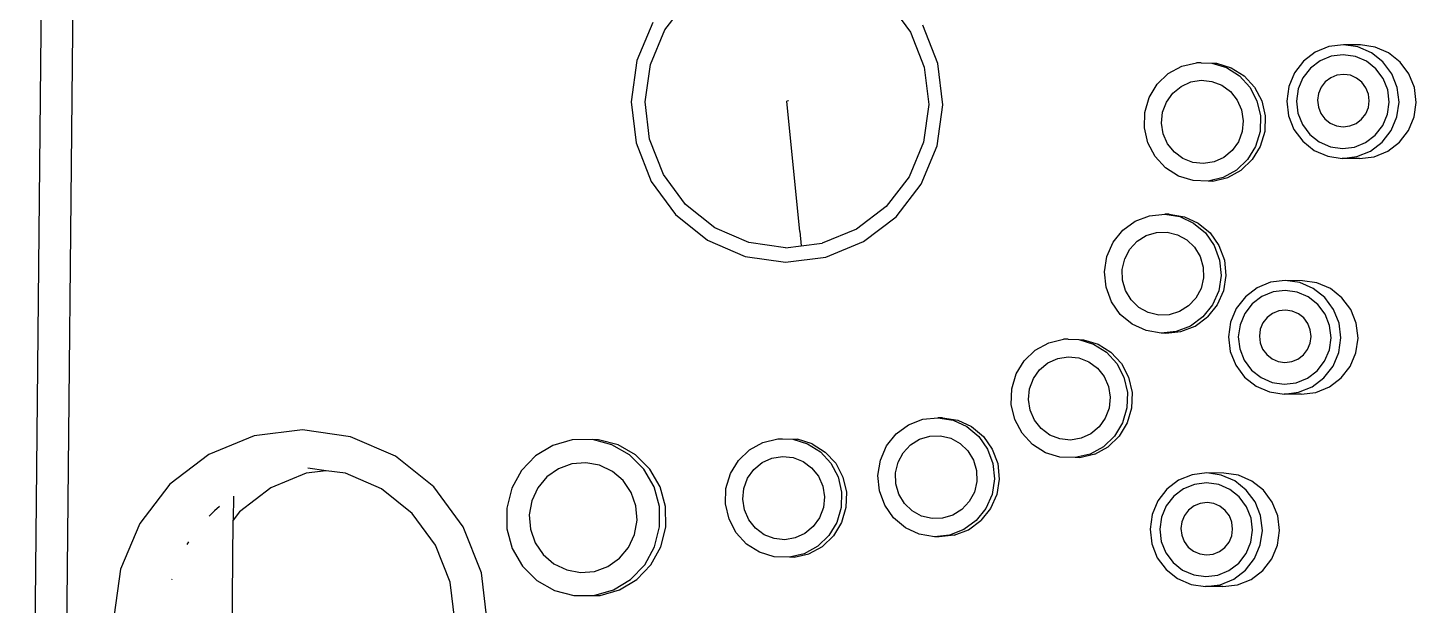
# Model space of a CAD drawing. Extents: x 3485972 to 3601240, y -673889 to -591207.
# Drawn here: x 3499661.6 to 3499847.5, y -607884.4 to -607807.1 of the extents above; entities that cross this region are included whole.
import ezdxf

# ---------------------------------------------------------------- set-up
doc = ezdxf.new("R2010")
doc.units = 0
doc.header["$LTSCALE"] = 6
doc.header["$MEASUREMENT"] = 0
doc.layers.add('medical equipment', color=4, linetype='CONTINUOUS')

msp = doc.modelspace()

# ---------------------------------------------------------------- linework, layer by layer
at = {"layer": 'medical equipment'}
for p, q in [((3499661.63, -607986.34), (3499664.87, -607662.29)), ((3499669.07, -607662.52), (3499665.83, -607986.21)), ((3499746.93, -607807.34), (3499749.99, -607803.36)), ((3499776.84, -607803.63), (3499779.82, -607807.67)), ((3499745.31, -607806.37), (3499743.18, -607811.48)), ((3499744.99, -607811.99), (3499746.93, -607807.34)), ((3499779.82, -607807.67), (3499781.67, -607812.36)), ((3499783.49, -607811.88), (3499781.46, -607806.73)), ((3499834.01, -607810.35), (3499832.44, -607811.54)), ((3499835.83, -607809.61), (3499834.01, -607810.35)), ((3499837.78, -607809.37), (3499835.83, -607809.61)), ((3499839.73, -607809.64), (3499837.78, -607809.37)), ((3499840.09, -607809.39), (3499837.78, -607809.37)), ((3499841.53, -607810.42), (3499839.73, -607809.64)), ((3499842.03, -607809.67), (3499840.09, -607809.39)), ((3499843.08, -607811.65), (3499841.53, -607810.42)), ((3499843.84, -607810.45), (3499842.03, -607809.67)), ((3499743.18, -607811.48), (3499742.41, -607816.98)), ((3499744.29, -607817), (3499744.99, -607811.99)), ((3499784.15, -607817.4), (3499783.49, -607811.88)), ((3499814.34, -607813.22), (3499816.14, -607812.23)), ((3499816.14, -607812.23), (3499818.12, -607811.76)), ((3499818.75, -607811.76), (3499818.12, -607811.76)), ((3499818.75, -607811.76), (3499820.16, -607811.82)), ((3499820.16, -607811.82), (3499822.12, -607812.42)), ((3499820.16, -607811.82), (3499820.79, -607811.83)), ((3499820.79, -607811.83), (3499822.74, -607812.43)), ((3499832.44, -607811.54), (3499831.23, -607813.1)), ((3499834.66, -607811.5), (3499833.36, -607812.49)), ((3499836.16, -607810.89), (3499834.66, -607811.5)), ((3499837.77, -607810.69), (3499836.16, -607810.89)), ((3499839.38, -607810.92), (3499837.77, -607810.69)), ((3499840.87, -607811.56), (3499839.38, -607810.92)), ((3499842.14, -607812.57), (3499840.87, -607811.56)), ((3499844.26, -607813.23), (3499843.08, -607811.65)), ((3499845.38, -607811.67), (3499843.84, -607810.45)), ((3499846.56, -607813.26), (3499845.38, -607811.67)), ((3499781.67, -607812.36), (3499782.27, -607817.38)), ((3499812.85, -607814.64), (3499814.34, -607813.22)), ((3499817.34, -607814.34), (3499818.75, -607814.11)), ((3499818.75, -607814.11), (3499820.17, -607814.26)), ((3499822.12, -607812.42), (3499823.85, -607813.51)), ((3499822.74, -607812.43), (3499824.48, -607813.52)), ((3499823.85, -607813.51), (3499825.25, -607815.03)), ((3499824.48, -607813.52), (3499825.87, -607815.04)), ((3499831.23, -607813.1), (3499830.46, -607814.93)), ((3499832.36, -607813.78), (3499831.73, -607815.28)), ((3499833.36, -607812.49), (3499832.36, -607813.78)), ((3499836.08, -607813.78), (3499835.36, -607814.33)), ((3499836.92, -607813.44), (3499836.08, -607813.78)), ((3499837.82, -607813.33), (3499836.92, -607813.44)), ((3499838.72, -607813.45), (3499837.82, -607813.33)), ((3499839.55, -607813.81), (3499838.72, -607813.45)), ((3499840.26, -607814.38), (3499839.55, -607813.81)), ((3499843.12, -607813.88), (3499842.14, -607812.57)), ((3499843.72, -607815.4), (3499843.12, -607813.88)), ((3499844.99, -607815.07), (3499844.26, -607813.23)), ((3499847.29, -607815.1), (3499846.56, -607813.26)), ((3499811.78, -607816.41), (3499812.85, -607814.64)), ((3499814.09, -607817.04), (3499814.93, -607815.86)), ((3499814.93, -607815.86), (3499816.04, -607814.94)), ((3499816.04, -607814.94), (3499817.34, -607814.34)), ((3499820.17, -607814.26), (3499821.51, -607814.78)), ((3499821.51, -607814.78), (3499822.66, -607815.63)), ((3499822.66, -607815.63), (3499823.56, -607816.76)), ((3499825.25, -607815.03), (3499826.21, -607816.86)), ((3499825.87, -607815.04), (3499826.84, -607816.87)), ((3499830.46, -607814.93), (3499830.19, -607816.89)), ((3499831.73, -607815.28), (3499831.5, -607816.91)), ((3499834.44, -607815.89), (3499834.32, -607816.8)), ((3499834.8, -607815.05), (3499834.44, -607815.89)), ((3499835.36, -607814.33), (3499834.8, -607815.05)), ((3499840.8, -607815.11), (3499840.26, -607814.38)), ((3499841.14, -607815.96), (3499840.8, -607815.11)), ((3499841.25, -607816.87), (3499841.14, -607815.96)), ((3499843.92, -607817.03), (3499843.72, -607815.4)), ((3499845.23, -607817.04), (3499844.99, -607815.07)), ((3499847.53, -607817.07), (3499847.29, -607815.1)), ((3499742.41, -607816.98), (3499743.07, -607822.5)), ((3499744.89, -607822.02), (3499744.29, -607817)), ((3499763.45, -607816.87), (3499763.25, -607816.9)), ((3499765.01, -607834.37), (3499763.25, -607816.9)), ((3499763.5, -607816.87), (3499763.45, -607816.87)), ((3499782.27, -607817.38), (3499781.57, -607822.38)), ((3499783.38, -607822.9), (3499784.15, -607817.4)), ((3499811.19, -607818.41), (3499811.78, -607816.41)), ((3499813.58, -607818.4), (3499814.09, -607817.04)), ((3499823.56, -607816.76), (3499824.15, -607818.09)), ((3499826.21, -607816.86), (3499826.68, -607818.89)), ((3499826.84, -607816.87), (3499827.3, -607818.89)), ((3499830.19, -607816.89), (3499830.42, -607818.86)), ((3499831.5, -607816.91), (3499831.69, -607818.53)), ((3499834.32, -607816.8), (3499834.43, -607817.7)), ((3499834.43, -607817.7), (3499834.76, -607818.55)), ((3499840.77, -607818.61), (3499841.12, -607817.77)), ((3499841.12, -607817.77), (3499841.25, -607816.87)), ((3499843.69, -607818.65), (3499843.92, -607817.03)), ((3499844.95, -607819.01), (3499845.23, -607817.04)), ((3499847.26, -607819.03), (3499847.53, -607817.07)), ((3499811.13, -607820.49), (3499811.19, -607818.41)), ((3499813.44, -607819.85), (3499813.58, -607818.4)), ((3499824.15, -607818.09), (3499824.37, -607819.53)), ((3499824.37, -607819.53), (3499824.23, -607820.98)), ((3499826.68, -607818.89), (3499826.62, -607820.97)), ((3499827.3, -607818.89), (3499827.24, -607820.97)), ((3499830.42, -607818.86), (3499831.16, -607820.7)), ((3499831.69, -607818.53), (3499832.3, -607820.05)), ((3499834.76, -607818.55), (3499835.31, -607819.28)), ((3499835.31, -607819.28), (3499836.02, -607819.85)), ((3499839.49, -607819.88), (3499840.21, -607819.33)), ((3499840.21, -607819.33), (3499840.77, -607818.61)), ((3499843.05, -607820.16), (3499843.69, -607818.65)), ((3499844.18, -607820.83), (3499844.95, -607819.01)), ((3499846.49, -607820.86), (3499847.26, -607819.03)), ((3499811.6, -607822.51), (3499811.13, -607820.49)), ((3499813.66, -607821.28), (3499813.44, -607819.85)), ((3499814.25, -607822.61), (3499813.66, -607821.28)), ((3499824.23, -607820.98), (3499823.72, -607822.34)), ((3499826.62, -607820.97), (3499826.03, -607822.96)), ((3499827.24, -607820.97), (3499826.65, -607822.97)), ((3499831.16, -607820.7), (3499832.34, -607822.29)), ((3499832.3, -607820.05), (3499833.27, -607821.36)), ((3499833.27, -607821.36), (3499834.55, -607822.37)), ((3499836.02, -607819.85), (3499836.85, -607820.21)), ((3499836.85, -607820.21), (3499837.75, -607820.33)), ((3499837.75, -607820.33), (3499838.65, -607820.22)), ((3499838.65, -607820.22), (3499839.49, -607819.88)), ((3499840.76, -607822.43), (3499842.05, -607821.45)), ((3499842.05, -607821.45), (3499843.05, -607820.16)), ((3499842.97, -607822.4), (3499844.18, -607820.83)), ((3499845.27, -607822.42), (3499846.49, -607820.86)), ((3499743.07, -607822.5), (3499745.1, -607827.65)), ((3499746.74, -607826.71), (3499744.89, -607822.02)), ((3499781.57, -607822.38), (3499779.63, -607827.04)), ((3499781.24, -607828.01), (3499783.38, -607822.9)), ((3499812.56, -607824.34), (3499811.6, -607822.51)), ((3499815.15, -607823.74), (3499814.25, -607822.61)), ((3499823.72, -607822.34), (3499822.88, -607823.52)), ((3499826.03, -607822.96), (3499824.95, -607824.73)), ((3499826.65, -607822.97), (3499825.58, -607824.73)), ((3499832.34, -607822.29), (3499833.88, -607823.51)), ((3499834.55, -607822.37), (3499836.04, -607823.01)), ((3499836.04, -607823.01), (3499837.64, -607823.24)), ((3499837.64, -607823.24), (3499839.25, -607823.05)), ((3499839.25, -607823.05), (3499840.76, -607822.43)), ((3499841.4, -607823.59), (3499842.97, -607822.4)), ((3499843.71, -607823.61), (3499845.27, -607822.42)), ((3499813.96, -607825.86), (3499812.56, -607824.34)), ((3499816.3, -607824.6), (3499815.15, -607823.74)), ((3499817.64, -607825.11), (3499816.3, -607824.6)), ((3499819.06, -607825.26), (3499817.64, -607825.11)), ((3499820.47, -607825.03), (3499819.06, -607825.26)), ((3499821.77, -607824.44), (3499820.47, -607825.03)), ((3499822.88, -607823.52), (3499821.77, -607824.44)), ((3499824.95, -607824.73), (3499823.47, -607826.15)), ((3499824.09, -607826.16), (3499825.58, -607824.73)), ((3499833.88, -607823.51), (3499835.69, -607824.29)), ((3499835.69, -607824.29), (3499837.63, -607824.57)), ((3499837.63, -607824.57), (3499839.58, -607824.33)), ((3499839.94, -607824.59), (3499837.63, -607824.57)), ((3499839.58, -607824.33), (3499841.4, -607823.59)), ((3499839.94, -607824.59), (3499841.88, -607824.35)), ((3499841.88, -607824.35), (3499843.71, -607823.61)), ((3499749.71, -607830.75), (3499746.74, -607826.71)), ((3499779.63, -607827.04), (3499776.57, -607831.02)), ((3499815.69, -607826.95), (3499813.96, -607825.86)), ((3499817.65, -607827.55), (3499815.69, -607826.95)), ((3499821.67, -607827.14), (3499819.68, -607827.62)), ((3499820.31, -607827.62), (3499822.3, -607827.14)), ((3499823.47, -607826.15), (3499821.67, -607827.14)), ((3499822.3, -607827.14), (3499824.09, -607826.16)), ((3499745.1, -607827.65), (3499748.37, -607832.09)), ((3499777.88, -607832.38), (3499781.24, -607828.01)), ((3499819.68, -607827.62), (3499817.65, -607827.55)), ((3499820.31, -607827.62), (3499819.68, -607827.62)), ((3499753.62, -607833.86), (3499749.71, -607830.75)), ((3499748.37, -607832.09), (3499752.66, -607835.51)), ((3499776.57, -607831.02), (3499772.6, -607834.05)), ((3499773.53, -607835.72), (3499777.88, -607832.38)), ((3499809.91, -607832.98), (3499811.82, -607832.25)), ((3499811.82, -607832.25), (3499813.85, -607832.04)), ((3499813.85, -607832.04), (3499815.86, -607832.37)), ((3499814.47, -607832.04), (3499813.85, -607832.04)), ((3499814.47, -607832.04), (3499816.49, -607832.38)), ((3499815.86, -607832.37), (3499817.72, -607833.23)), ((3499816.49, -607832.38), (3499818.35, -607833.23)), ((3499758.18, -607835.85), (3499753.62, -607833.86)), ((3499765.01, -607834.37), (3499765.2, -607836.29)), ((3499772.6, -607834.05), (3499768, -607835.94)), ((3499806.96, -607835.81), (3499808.25, -607834.2)), ((3499808.25, -607834.2), (3499809.91, -607832.98)), ((3499811.37, -607834.91), (3499812.74, -607834.5)), ((3499812.74, -607834.5), (3499814.17, -607834.45)), ((3499814.17, -607834.45), (3499815.56, -607834.79)), ((3499817.72, -607833.23), (3499819.3, -607834.54)), ((3499818.35, -607833.23), (3499819.93, -607834.55)), ((3499819.3, -607834.54), (3499820.49, -607836.23)), ((3499819.93, -607834.55), (3499821.12, -607836.24)), ((3499752.66, -607835.51), (3499757.67, -607837.69)), ((3499763.08, -607836.55), (3499758.18, -607835.85)), ((3499763.08, -607836.55), (3499765.2, -607836.29)), ((3499765.2, -607836.29), (3499768, -607835.94)), ((3499768.47, -607837.8), (3499773.53, -607835.72)), ((3499806.12, -607837.71), (3499806.96, -607835.81)), ((3499809.18, -607836.73), (3499810.16, -607835.68)), ((3499810.16, -607835.68), (3499811.37, -607834.91)), ((3499815.56, -607834.79), (3499816.81, -607835.48)), ((3499816.81, -607835.48), (3499817.85, -607836.48)), ((3499820.49, -607836.23), (3499821.21, -607838.18)), ((3499821.12, -607836.24), (3499821.84, -607838.18)), ((3499757.67, -607837.69), (3499763.06, -607838.47)), ((3499763.06, -607838.47), (3499768.47, -607837.8)), ((3499805.8, -607839.76), (3499806.12, -607837.71)), ((3499808.17, -607839.43), (3499808.5, -607838.02)), ((3499808.5, -607838.02), (3499809.18, -607836.73)), ((3499817.85, -607836.48), (3499818.6, -607837.72)), ((3499818.6, -607837.72), (3499819.01, -607839.12)), ((3499821.21, -607838.18), (3499821.42, -607840.25)), ((3499821.84, -607838.18), (3499822.04, -607840.25)), ((3499806, -607841.83), (3499805.8, -607839.76)), ((3499808.21, -607840.89), (3499808.17, -607839.43)), ((3499819.01, -607839.12), (3499819.05, -607840.57)), ((3499806.72, -607843.78), (3499806, -607841.83)), ((3499808.61, -607842.28), (3499808.21, -607840.89)), ((3499818.72, -607841.99), (3499818.04, -607843.27)), ((3499819.05, -607840.57), (3499818.72, -607841.99)), ((3499821.42, -607840.25), (3499821.09, -607842.3)), ((3499822.04, -607840.25), (3499821.71, -607842.31)), ((3499826.22, -607841.91), (3499824.65, -607843.1)), ((3499828.04, -607841.17), (3499826.22, -607841.91)), ((3499829.99, -607840.93), (3499828.04, -607841.17)), ((3499831.94, -607841.21), (3499829.99, -607840.93)), ((3499832.3, -607840.95), (3499829.99, -607840.93)), ((3499833.74, -607841.99), (3499831.94, -607841.21)), ((3499834.24, -607841.23), (3499832.3, -607840.95)), ((3499835.29, -607843.21), (3499833.74, -607841.99)), ((3499836.05, -607842.01), (3499834.24, -607841.23)), ((3499837.59, -607843.23), (3499836.05, -607842.01)), ((3499807.91, -607845.46), (3499806.72, -607843.78)), ((3499809.36, -607843.52), (3499808.61, -607842.28)), ((3499810.4, -607844.52), (3499809.36, -607843.52)), ((3499818.04, -607843.27), (3499817.06, -607844.33)), ((3499821.09, -607842.3), (3499820.25, -607844.2)), ((3499821.71, -607842.31), (3499820.88, -607844.2)), ((3499824.65, -607843.1), (3499823.44, -607844.66)), ((3499826.87, -607843.06), (3499825.57, -607844.05)), ((3499828.37, -607842.45), (3499826.87, -607843.06)), ((3499829.98, -607842.25), (3499828.37, -607842.45)), ((3499831.58, -607842.48), (3499829.98, -607842.25)), ((3499833.07, -607843.13), (3499831.58, -607842.48)), ((3499834.35, -607844.14), (3499833.07, -607843.13)), ((3499836.47, -607844.79), (3499835.29, -607843.21)), ((3499838.77, -607844.82), (3499837.59, -607843.23)), ((3499809.49, -607846.78), (3499807.91, -607845.46)), ((3499811.66, -607845.22), (3499810.4, -607844.52)), ((3499813.05, -607845.55), (3499811.66, -607845.22)), ((3499814.47, -607845.51), (3499813.05, -607845.55)), ((3499815.84, -607845.09), (3499814.47, -607845.51)), ((3499817.06, -607844.33), (3499815.84, -607845.09)), ((3499820.25, -607844.2), (3499818.96, -607845.81)), ((3499820.88, -607844.2), (3499819.58, -607845.81)), ((3499823.44, -607844.66), (3499822.67, -607846.49)), ((3499824.57, -607845.34), (3499823.94, -607846.85)), ((3499825.57, -607844.05), (3499824.57, -607845.34)), ((3499828.29, -607845.34), (3499827.57, -607845.89)), ((3499829.13, -607845), (3499828.29, -607845.34)), ((3499830.03, -607844.89), (3499829.13, -607845)), ((3499830.92, -607845.02), (3499830.03, -607844.89)), ((3499831.76, -607845.38), (3499830.92, -607845.02)), ((3499832.47, -607845.94), (3499831.76, -607845.38)), ((3499835.32, -607845.45), (3499834.35, -607844.14)), ((3499835.93, -607846.97), (3499835.32, -607845.45)), ((3499837.2, -607846.64), (3499836.47, -607844.79)), ((3499839.5, -607846.66), (3499838.77, -607844.82)), ((3499811.35, -607847.63), (3499809.49, -607846.78)), ((3499817.3, -607847.02), (3499815.4, -607847.76)), ((3499816.02, -607847.77), (3499817.93, -607847.03)), ((3499818.96, -607845.81), (3499817.3, -607847.02)), ((3499817.93, -607847.03), (3499819.58, -607845.81)), ((3499822.67, -607846.49), (3499822.4, -607848.46)), ((3499823.94, -607846.85), (3499823.71, -607848.47)), ((3499826.65, -607847.45), (3499826.53, -607848.36)), ((3499827.01, -607846.61), (3499826.65, -607847.45)), ((3499827.57, -607845.89), (3499827.01, -607846.61)), ((3499833.01, -607846.67), (3499832.47, -607845.94)), ((3499833.35, -607847.52), (3499833.01, -607846.67)), ((3499833.46, -607848.43), (3499833.35, -607847.52)), ((3499836.12, -607848.59), (3499835.93, -607846.97)), ((3499837.44, -607848.61), (3499837.2, -607846.64)), ((3499839.74, -607848.63), (3499839.5, -607846.66)), ((3499796.53, -607850.24), (3499798.32, -607849.26)), ((3499798.32, -607849.26), (3499800.31, -607848.78)), ((3499800.93, -607848.79), (3499800.31, -607848.78)), ((3499800.93, -607848.79), (3499802.35, -607848.84)), ((3499802.35, -607848.84), (3499804.3, -607849.44)), ((3499802.35, -607848.84), (3499802.97, -607848.85)), ((3499802.97, -607848.85), (3499804.93, -607849.45)), ((3499804.3, -607849.44), (3499806.04, -607850.54)), ((3499804.93, -607849.45), (3499806.66, -607850.54)), ((3499813.37, -607847.97), (3499811.35, -607847.63)), ((3499815.4, -607847.76), (3499813.37, -607847.97)), ((3499813.99, -607847.98), (3499813.37, -607847.97)), ((3499813.99, -607847.98), (3499816.02, -607847.77)), ((3499822.4, -607848.46), (3499822.63, -607850.43)), ((3499823.71, -607848.47), (3499823.9, -607850.09)), ((3499826.53, -607848.36), (3499826.64, -607849.27)), ((3499826.64, -607849.27), (3499826.97, -607850.12)), ((3499832.98, -607850.18), (3499833.33, -607849.33)), ((3499833.33, -607849.33), (3499833.46, -607848.43)), ((3499835.9, -607850.21), (3499836.12, -607848.59)), ((3499837.16, -607850.57), (3499837.44, -607848.61)), ((3499839.46, -607850.59), (3499839.74, -607848.63)), ((3499795.04, -607851.67), (3499796.53, -607850.24)), ((3499799.53, -607851.36), (3499800.94, -607851.13)), ((3499800.94, -607851.13), (3499802.36, -607851.28)), ((3499802.36, -607851.28), (3499803.69, -607851.8)), ((3499806.04, -607850.54), (3499807.43, -607852.05)), ((3499806.66, -607850.54), (3499808.06, -607852.06)), ((3499822.63, -607850.43), (3499823.37, -607852.27)), ((3499823.9, -607850.09), (3499824.51, -607851.61)), ((3499826.97, -607850.12), (3499827.52, -607850.85)), ((3499827.52, -607850.85), (3499828.23, -607851.41)), ((3499831.7, -607851.45), (3499832.42, -607850.9)), ((3499832.42, -607850.9), (3499832.98, -607850.18)), ((3499835.26, -607851.72), (3499835.9, -607850.21)), ((3499836.39, -607852.4), (3499837.16, -607850.57)), ((3499838.69, -607852.42), (3499839.46, -607850.59)), ((3499793.97, -607853.44), (3499795.04, -607851.67)), ((3499796.28, -607854.06), (3499797.11, -607852.88)), ((3499797.11, -607852.88), (3499798.22, -607851.96)), ((3499798.22, -607851.96), (3499799.53, -607851.36)), ((3499803.69, -607851.8), (3499804.85, -607852.65)), ((3499804.85, -607852.65), (3499805.75, -607853.78)), ((3499807.43, -607852.05), (3499808.4, -607853.89)), ((3499808.06, -607852.06), (3499809.02, -607853.89)), ((3499823.37, -607852.27), (3499824.55, -607853.85)), ((3499824.51, -607851.61), (3499825.48, -607852.92)), ((3499825.48, -607852.92), (3499826.76, -607853.93)), ((3499828.23, -607851.41), (3499829.06, -607851.77)), ((3499829.06, -607851.77), (3499829.96, -607851.9)), ((3499829.96, -607851.9), (3499830.86, -607851.79)), ((3499830.86, -607851.79), (3499831.7, -607851.45)), ((3499832.97, -607854), (3499834.26, -607853.01)), ((3499834.26, -607853.01), (3499835.26, -607851.72)), ((3499835.18, -607853.96), (3499836.39, -607852.4)), ((3499837.48, -607853.98), (3499838.69, -607852.42)), ((3499793.38, -607855.43), (3499793.97, -607853.44)), ((3499795.77, -607855.42), (3499796.28, -607854.06)), ((3499805.75, -607853.78), (3499806.33, -607855.11)), ((3499808.4, -607853.89), (3499808.86, -607855.91)), ((3499809.02, -607853.89), (3499809.49, -607855.92)), ((3499824.55, -607853.85), (3499826.09, -607855.08)), ((3499826.76, -607853.93), (3499828.25, -607854.58)), ((3499828.25, -607854.58), (3499829.85, -607854.81)), ((3499829.85, -607854.81), (3499831.46, -607854.61)), ((3499831.46, -607854.61), (3499832.97, -607854)), ((3499833.61, -607855.15), (3499835.18, -607853.96)), ((3499835.91, -607855.17), (3499837.48, -607853.98)), ((3499793.31, -607857.51), (3499793.38, -607855.43)), ((3499795.62, -607856.87), (3499795.77, -607855.42)), ((3499795.85, -607858.31), (3499795.62, -607856.87)), ((3499806.33, -607855.11), (3499806.56, -607856.55)), ((3499806.56, -607856.55), (3499806.41, -607858)), ((3499808.86, -607855.91), (3499808.8, -607857.99)), ((3499809.49, -607855.92), (3499809.43, -607858)), ((3499826.09, -607855.08), (3499827.9, -607855.85)), ((3499827.9, -607855.85), (3499829.84, -607856.13)), ((3499829.84, -607856.13), (3499831.79, -607855.89)), ((3499832.14, -607856.15), (3499829.84, -607856.13)), ((3499831.79, -607855.89), (3499833.61, -607855.15)), ((3499832.14, -607856.15), (3499834.09, -607855.92)), ((3499834.09, -607855.92), (3499835.91, -607855.17)), ((3499793.78, -607859.53), (3499793.31, -607857.51)), ((3499796.43, -607859.64), (3499795.85, -607858.31)), ((3499806.41, -607858), (3499805.9, -607859.36)), ((3499808.8, -607857.99), (3499808.21, -607859.98)), ((3499809.43, -607858), (3499808.84, -607859.99)), ((3499777.91, -607861.46), (3499779.56, -607860.24)), ((3499779.56, -607860.24), (3499781.47, -607859.5)), ((3499781.47, -607859.5), (3499783.5, -607859.3)), ((3499783.5, -607859.3), (3499785.51, -607859.63)), ((3499784.12, -607859.3), (3499783.5, -607859.3)), ((3499784.12, -607859.3), (3499786.14, -607859.64)), ((3499785.51, -607859.63), (3499787.37, -607860.48)), ((3499786.14, -607859.64), (3499788, -607860.49)), ((3499787.37, -607860.48), (3499788.95, -607861.8)), ((3499788, -607860.49), (3499789.58, -607861.81)), ((3499794.75, -607861.37), (3499793.78, -607859.53)), ((3499797.33, -607860.76), (3499796.43, -607859.64)), ((3499805.06, -607860.54), (3499803.96, -607861.46)), ((3499805.9, -607859.36), (3499805.06, -607860.54)), ((3499808.21, -607859.98), (3499807.14, -607861.75)), ((3499808.84, -607859.99), (3499807.76, -607861.76)), ((3499691.92, -607861.73), (3499685.86, -607864.21)), ((3499698.4, -607860.92), (3499691.92, -607861.73)), ((3499704.86, -607861.86), (3499698.4, -607860.92)), ((3499710.87, -607864.46), (3499704.86, -607861.86)), ((3499734.54, -607862.26), (3499731.94, -607863)), ((3499737.23, -607862.23), (3499734.54, -607862.26)), ((3499739.84, -607862.91), (3499737.23, -607862.23)), ((3499738.05, -607862.24), (3499737.23, -607862.23)), ((3499740.66, -607862.92), (3499738.05, -607862.24)), ((3499760.06, -607862.6), (3499762.05, -607862.12)), ((3499762.05, -607862.12), (3499762.62, -607862.14)), ((3499762.62, -607862.14), (3499762.67, -607862.13)), ((3499762.67, -607862.13), (3499764.08, -607862.19)), ((3499764.08, -607862.19), (3499766.04, -607862.79)), ((3499764.08, -607862.19), (3499764.71, -607862.19)), ((3499766.66, -607862.79), (3499764.71, -607862.19)), ((3499776.61, -607863.07), (3499777.91, -607861.46)), ((3499779.81, -607862.93), (3499781.02, -607862.17)), ((3499781.02, -607862.17), (3499782.39, -607861.75)), ((3499782.39, -607861.75), (3499783.82, -607861.71)), ((3499783.82, -607861.71), (3499785.21, -607862.05)), ((3499785.21, -607862.05), (3499786.46, -607862.74)), ((3499788.95, -607861.8), (3499790.14, -607863.49)), ((3499789.58, -607861.81), (3499790.77, -607863.5)), ((3499796.14, -607862.88), (3499794.75, -607861.37)), ((3499798.49, -607861.62), (3499797.33, -607860.76)), ((3499799.82, -607862.14), (3499798.49, -607861.62)), ((3499801.24, -607862.29), (3499799.82, -607862.14)), ((3499802.65, -607862.05), (3499801.24, -607862.29)), ((3499803.96, -607861.46), (3499802.65, -607862.05)), ((3499807.14, -607861.75), (3499805.65, -607863.18)), ((3499806.28, -607863.18), (3499807.76, -607861.76)), ((3499685.86, -607864.21), (3499680.65, -607868.21)), ((3499731.94, -607863), (3499729.63, -607864.4)), ((3499742.18, -607864.26), (3499739.84, -607862.91)), ((3499743.01, -607864.27), (3499740.66, -607862.92)), ((3499744.11, -607866.18), (3499742.18, -607864.26)), ((3499744.93, -607866.19), (3499743.01, -607864.27)), ((3499756.78, -607865.01), (3499758.26, -607863.59)), ((3499758.26, -607863.59), (3499760.06, -607862.6)), ((3499766.04, -607862.79), (3499767.77, -607863.88)), ((3499766.66, -607862.79), (3499768.4, -607863.89)), ((3499767.77, -607863.88), (3499769.17, -607865.4)), ((3499768.4, -607863.89), (3499769.8, -607865.4)), ((3499775.78, -607864.97), (3499776.61, -607863.07)), ((3499778.15, -607865.27), (3499778.83, -607863.99)), ((3499778.83, -607863.99), (3499779.81, -607862.93)), ((3499786.46, -607862.74), (3499787.5, -607863.74)), ((3499787.5, -607863.74), (3499788.25, -607864.98)), ((3499790.14, -607863.49), (3499790.86, -607865.43)), ((3499790.77, -607863.5), (3499791.49, -607865.44)), ((3499797.88, -607863.98), (3499796.14, -607862.88)), ((3499799.83, -607864.58), (3499797.88, -607863.98)), ((3499803.86, -607864.16), (3499801.87, -607864.64)), ((3499804.48, -607864.17), (3499802.5, -607864.65)), ((3499805.65, -607863.18), (3499803.86, -607864.16)), ((3499804.48, -607864.17), (3499806.28, -607863.18)), ((3499701.6, -607866.4), (3499699.11, -607866.05)), ((3499716, -607868.57), (3499710.87, -607864.46)), ((3499729.63, -607864.4), (3499727.74, -607866.36)), ((3499732.69, -607866.13), (3499731.14, -607867.22)), ((3499734.46, -607865.48), (3499732.69, -607866.13)), ((3499736.34, -607865.32), (3499734.46, -607865.48)), ((3499738.19, -607865.66), (3499736.34, -607865.32)), ((3499739.9, -607866.48), (3499738.19, -607865.66)), ((3499745.48, -607868.54), (3499744.11, -607866.18)), ((3499746.3, -607868.55), (3499744.93, -607866.19)), ((3499755.7, -607866.78), (3499756.78, -607865.01)), ((3499758.85, -607866.22), (3499759.96, -607865.3)), ((3499759.96, -607865.3), (3499761.26, -607864.71)), ((3499761.26, -607864.71), (3499762.67, -607864.48)), ((3499762.67, -607864.48), (3499764.09, -607864.63)), ((3499764.09, -607864.63), (3499765.43, -607865.14)), ((3499765.43, -607865.14), (3499766.58, -607866)), ((3499766.58, -607866), (3499767.49, -607867.13)), ((3499769.17, -607865.4), (3499770.14, -607867.23)), ((3499769.8, -607865.4), (3499770.76, -607867.24)), ((3499775.45, -607867.02), (3499775.78, -607864.97)), ((3499777.82, -607866.69), (3499778.15, -607865.27)), ((3499788.25, -607864.98), (3499788.66, -607866.38)), ((3499790.86, -607865.43), (3499791.07, -607867.5)), ((3499791.49, -607865.44), (3499791.69, -607867.51)), ((3499801.87, -607864.64), (3499799.83, -607864.58)), ((3499802.5, -607864.65), (3499801.87, -607864.64)), ((3499698.91, -607866.74), (3499694.17, -607868.69)), ((3499701.6, -607866.4), (3499698.91, -607866.74)), ((3499704.16, -607866.74), (3499701.6, -607866.4)), ((3499708.98, -607868.83), (3499704.16, -607866.74)), ((3499727.74, -607866.36), (3499726.42, -607868.75)), ((3499731.14, -607867.22), (3499729.92, -607868.69)), ((3499741.34, -607867.72), (3499739.9, -607866.48)), ((3499742.41, -607869.3), (3499741.34, -607867.72)), ((3499755.11, -607868.77), (3499755.7, -607866.78)), ((3499757.51, -607868.76), (3499758.01, -607867.4)), ((3499758.01, -607867.4), (3499758.85, -607866.22)), ((3499767.49, -607867.13), (3499768.07, -607868.46)), ((3499770.14, -607867.23), (3499770.6, -607869.25)), ((3499770.76, -607867.24), (3499771.23, -607869.26)), ((3499775.65, -607869.09), (3499775.45, -607867.02)), ((3499777.86, -607868.15), (3499777.82, -607866.69)), ((3499788.7, -607867.83), (3499788.37, -607869.25)), ((3499788.66, -607866.38), (3499788.7, -607867.83)), ((3499791.07, -607867.5), (3499790.74, -607869.56)), ((3499791.69, -607867.51), (3499791.37, -607869.56)), ((3499815.72, -607867.68), (3499814.15, -607868.87)), ((3499817.54, -607866.94), (3499815.72, -607867.68)), ((3499819.49, -607866.7), (3499817.54, -607866.94)), ((3499819.47, -607868.02), (3499817.86, -607868.22)), ((3499821.08, -607868.25), (3499819.47, -607868.02)), ((3499821.43, -607866.98), (3499819.49, -607866.7)), ((3499821.79, -607866.72), (3499819.49, -607866.7)), ((3499823.24, -607867.75), (3499821.43, -607866.98)), ((3499823.73, -607867), (3499821.79, -607866.72)), ((3499824.78, -607868.98), (3499823.24, -607867.75)), ((3499825.54, -607867.78), (3499823.73, -607867)), ((3499827.09, -607869), (3499825.54, -607867.78)), ((3499680.65, -607868.21), (3499676.62, -607873.45)), ((3499689.17, -607869.82), (3499689.14, -607873)), ((3499694.17, -607868.69), (3499689.99, -607871.89)), ((3499713.09, -607872.12), (3499708.98, -607868.83)), ((3499719.92, -607873.89), (3499716, -607868.57)), ((3499726.42, -607868.75), (3499725.75, -607871.41)), ((3499729.92, -607868.69), (3499729.11, -607870.43)), ((3499743.05, -607871.11), (3499742.41, -607869.3)), ((3499746.2, -607871.19), (3499745.48, -607868.54)), ((3499747.03, -607871.19), (3499746.3, -607868.55)), ((3499755.05, -607870.85), (3499755.11, -607868.77)), ((3499757.36, -607870.21), (3499757.51, -607868.76)), ((3499768.07, -607868.46), (3499768.29, -607869.89)), ((3499768.29, -607869.89), (3499768.15, -607871.34)), ((3499770.6, -607869.25), (3499770.54, -607871.33)), ((3499771.23, -607869.26), (3499771.16, -607871.34)), ((3499776.37, -607871.03), (3499775.65, -607869.09)), ((3499778.26, -607869.54), (3499777.86, -607868.15)), ((3499779.01, -607870.78), (3499778.26, -607869.54)), ((3499788.37, -607869.25), (3499787.69, -607870.53)), ((3499790.74, -607869.56), (3499789.9, -607871.45)), ((3499791.37, -607869.56), (3499790.53, -607871.46)), ((3499814.15, -607868.87), (3499812.94, -607870.43)), ((3499815.06, -607869.82), (3499814.06, -607871.11)), ((3499816.36, -607868.83), (3499815.06, -607869.82)), ((3499817.86, -607868.22), (3499816.36, -607868.83)), ((3499822.57, -607868.9), (3499821.08, -607868.25)), ((3499823.84, -607869.91), (3499822.57, -607868.9)), ((3499824.82, -607871.22), (3499823.84, -607869.91)), ((3499825.96, -607870.56), (3499824.78, -607868.98)), ((3499828.26, -607870.59), (3499827.09, -607869)), ((3499687.32, -607871.19), (3499686.61, -607871.78)), ((3499725.75, -607871.41), (3499725.78, -607874.16)), ((3499729.11, -607870.43), (3499728.78, -607872.32)), ((3499743.2, -607873.03), (3499743.05, -607871.11)), ((3499746.23, -607873.93), (3499746.2, -607871.19)), ((3499747.06, -607873.94), (3499747.03, -607871.19)), ((3499755.52, -607872.88), (3499755.05, -607870.85)), ((3499757.58, -607871.65), (3499757.36, -607870.21)), ((3499758.17, -607872.98), (3499757.58, -607871.65)), ((3499768.15, -607871.34), (3499767.64, -607872.7)), ((3499770.54, -607871.33), (3499769.95, -607873.33)), ((3499771.16, -607871.34), (3499770.58, -607873.33)), ((3499777.56, -607872.72), (3499776.37, -607871.03)), ((3499780.05, -607871.78), (3499779.01, -607870.78)), ((3499786.71, -607871.59), (3499785.49, -607872.35)), ((3499787.69, -607870.53), (3499786.71, -607871.59)), ((3499789.9, -607871.45), (3499788.61, -607873.07)), ((3499790.53, -607871.46), (3499789.24, -607873.07)), ((3499812.94, -607870.43), (3499812.17, -607872.26)), ((3499814.06, -607871.11), (3499813.43, -607872.62)), ((3499817.06, -607871.66), (3499816.5, -607872.38)), ((3499817.78, -607871.11), (3499817.06, -607871.66)), ((3499818.62, -607870.77), (3499817.78, -607871.11)), ((3499819.52, -607870.66), (3499818.62, -607870.77)), ((3499820.42, -607870.79), (3499819.52, -607870.66)), ((3499821.25, -607871.15), (3499820.42, -607870.79)), ((3499821.96, -607871.71), (3499821.25, -607871.15)), ((3499822.51, -607872.44), (3499821.96, -607871.71)), ((3499825.42, -607872.74), (3499824.82, -607871.22)), ((3499826.69, -607872.41), (3499825.96, -607870.56)), ((3499829, -607872.43), (3499828.26, -607870.59)), ((3499676.62, -607873.45), (3499674.06, -607879.58)), ((3499686.61, -607871.78), (3499685.91, -607872.46)), ((3499688.9, -607897.27), (3499689.14, -607873)), ((3499689.99, -607871.89), (3499689.14, -607873)), ((3499716.23, -607876.38), (3499713.09, -607872.12)), ((3499728.78, -607872.32), (3499728.93, -607874.23)), ((3499742.87, -607874.92), (3499743.2, -607873.03)), ((3499756.48, -607874.71), (3499755.52, -607872.88)), ((3499759.07, -607874.11), (3499758.17, -607872.98)), ((3499767.64, -607872.7), (3499766.8, -607873.88)), ((3499769.95, -607873.33), (3499768.88, -607875.09)), ((3499770.58, -607873.33), (3499769.5, -607875.1)), ((3499779.14, -607874.04), (3499777.56, -607872.72)), ((3499781.31, -607872.47), (3499780.05, -607871.78)), ((3499782.7, -607872.81), (3499781.31, -607872.47)), ((3499784.12, -607872.77), (3499782.7, -607872.81)), ((3499785.49, -607872.35), (3499784.12, -607872.77)), ((3499788.61, -607873.07), (3499786.95, -607874.28)), ((3499787.58, -607874.29), (3499789.24, -607873.07)), ((3499812.17, -607872.26), (3499811.89, -607874.22)), ((3499813.43, -607872.62), (3499813.2, -607874.24)), ((3499816.15, -607873.22), (3499816.02, -607874.13)), ((3499816.5, -607872.38), (3499816.15, -607873.22)), ((3499822.84, -607873.29), (3499822.51, -607872.44)), ((3499822.95, -607874.2), (3499822.84, -607873.29)), ((3499825.62, -607874.36), (3499825.42, -607872.74)), ((3499826.93, -607874.38), (3499826.69, -607872.41)), ((3499829.23, -607874.4), (3499829, -607872.43)), ((3499722.36, -607880.06), (3499719.92, -607873.89)), ((3499725.78, -607874.16), (3499726.5, -607876.8)), ((3499728.93, -607874.23), (3499729.57, -607876.04)), ((3499742.06, -607876.66), (3499742.87, -607874.92)), ((3499745.56, -607876.59), (3499746.23, -607873.93)), ((3499746.39, -607876.6), (3499747.06, -607873.94)), ((3499757.88, -607876.22), (3499756.48, -607874.71)), ((3499760.23, -607874.96), (3499759.07, -607874.11)), ((3499761.56, -607875.48), (3499760.23, -607874.96)), ((3499762.98, -607875.63), (3499761.56, -607875.48)), ((3499764.39, -607875.4), (3499762.98, -607875.63)), ((3499765.69, -607874.8), (3499764.39, -607875.4)), ((3499766.8, -607873.88), (3499765.69, -607874.8)), ((3499768.88, -607875.09), (3499767.39, -607876.52)), ((3499768.02, -607876.53), (3499769.5, -607875.1)), ((3499781, -607874.89), (3499779.14, -607874.04)), ((3499783.02, -607875.23), (3499781, -607874.89)), ((3499785.05, -607875.02), (3499783.02, -607875.23)), ((3499783.64, -607875.23), (3499783.02, -607875.23)), ((3499785.67, -607875.02), (3499783.64, -607875.23)), ((3499786.95, -607874.28), (3499785.05, -607875.02)), ((3499785.67, -607875.02), (3499787.58, -607874.29)), ((3499811.89, -607874.22), (3499812.13, -607876.19)), ((3499813.2, -607874.24), (3499813.4, -607875.86)), ((3499816.02, -607874.13), (3499816.13, -607875.04)), ((3499816.13, -607875.04), (3499816.47, -607875.89)), ((3499822.47, -607875.95), (3499822.83, -607875.1)), ((3499822.83, -607875.1), (3499822.95, -607874.2)), ((3499825.39, -607875.98), (3499825.62, -607874.36)), ((3499826.65, -607876.34), (3499826.93, -607874.38)), ((3499828.96, -607876.36), (3499829.23, -607874.4)), ((3499683.16, -607875.9), (3499682.94, -607876.27)), ((3499718.19, -607881.33), (3499716.23, -607876.38)), ((3499726.5, -607876.8), (3499727.87, -607879.17)), ((3499729.57, -607876.04), (3499730.64, -607877.62)), ((3499740.84, -607878.12), (3499742.06, -607876.66)), ((3499744.24, -607878.99), (3499745.56, -607876.59)), ((3499745.06, -607878.99), (3499746.39, -607876.6)), ((3499759.61, -607877.32), (3499757.88, -607876.22)), ((3499761.57, -607877.92), (3499759.61, -607877.32)), ((3499767.39, -607876.52), (3499765.59, -607877.51)), ((3499766.22, -607877.51), (3499768.02, -607876.53)), ((3499812.13, -607876.19), (3499812.86, -607878.04)), ((3499813.4, -607875.86), (3499814, -607877.38)), ((3499816.47, -607875.89), (3499817.01, -607876.62)), ((3499817.01, -607876.62), (3499817.72, -607877.18)), ((3499817.72, -607877.18), (3499818.56, -607877.54)), ((3499820.35, -607877.56), (3499821.19, -607877.22)), ((3499821.19, -607877.22), (3499821.91, -607876.67)), ((3499821.91, -607876.67), (3499822.47, -607875.95)), ((3499824.76, -607877.49), (3499825.39, -607875.98)), ((3499825.88, -607878.17), (3499826.65, -607876.34)), ((3499828.19, -607878.19), (3499828.96, -607876.36)), ((3499727.87, -607879.17), (3499729.8, -607881.09)), ((3499730.64, -607877.62), (3499732.08, -607878.86)), ((3499732.08, -607878.86), (3499733.79, -607879.68)), ((3499739.29, -607879.22), (3499740.84, -607878.12)), ((3499742.35, -607880.95), (3499744.24, -607878.99)), ((3499743.18, -607880.96), (3499745.06, -607878.99)), ((3499763.61, -607877.98), (3499761.57, -607877.92)), ((3499765.59, -607877.51), (3499763.61, -607877.98)), ((3499764.23, -607877.99), (3499763.61, -607877.98)), ((3499764.23, -607877.99), (3499766.22, -607877.51)), ((3499812.86, -607878.04), (3499814.04, -607879.62)), ((3499814, -607877.38), (3499814.98, -607878.69)), ((3499814.98, -607878.69), (3499816.25, -607879.7)), ((3499818.56, -607877.54), (3499819.45, -607877.67)), ((3499819.45, -607877.67), (3499820.35, -607877.56)), ((3499822.46, -607879.77), (3499823.76, -607878.78)), ((3499823.76, -607878.78), (3499824.76, -607877.49)), ((3499824.67, -607879.73), (3499825.88, -607878.17)), ((3499826.98, -607879.75), (3499828.19, -607878.19)), ((3499674.06, -607879.58), (3499673.21, -607885.69)), ((3499680.93, -607880.91), (3499680.89, -607881.02)), ((3499723.09, -607886.19), (3499722.36, -607880.06)), ((3499733.79, -607879.68), (3499735.64, -607880.03)), ((3499735.64, -607880.03), (3499737.52, -607879.87)), ((3499737.52, -607879.87), (3499739.29, -607879.22)), ((3499740.04, -607882.35), (3499742.35, -607880.95)), ((3499740.86, -607882.35), (3499743.18, -607880.96)), ((3499814.04, -607879.62), (3499815.58, -607880.85)), ((3499815.58, -607880.85), (3499817.39, -607881.62)), ((3499816.25, -607879.7), (3499817.74, -607880.35)), ((3499817.74, -607880.35), (3499819.35, -607880.58)), ((3499819.35, -607880.58), (3499820.96, -607880.38)), ((3499820.96, -607880.38), (3499822.46, -607879.77)), ((3499821.28, -607881.66), (3499823.1, -607880.92)), ((3499823.1, -607880.92), (3499824.67, -607879.73)), ((3499823.59, -607881.68), (3499825.41, -607880.94)), ((3499825.41, -607880.94), (3499826.98, -607879.75)), ((3499718.82, -607886.47), (3499718.19, -607881.33)), ((3499729.8, -607881.09), (3499732.14, -607882.43)), ((3499732.14, -607882.43), (3499734.75, -607883.12)), ((3499737.44, -607883.09), (3499740.04, -607882.35)), ((3499738.27, -607883.09), (3499740.86, -607882.35)), ((3499817.39, -607881.62), (3499819.33, -607881.9)), ((3499819.33, -607881.9), (3499821.28, -607881.66)), ((3499821.64, -607881.92), (3499819.33, -607881.9)), ((3499821.64, -607881.92), (3499823.59, -607881.68)), ((3499734.75, -607883.12), (3499735.51, -607883.11)), ((3499735.51, -607883.11), (3499735.58, -607883.12)), ((3499735.58, -607883.12), (3499737.44, -607883.09)), ((3499737.44, -607883.09), (3499738.27, -607883.09))]:
    msp.add_line(p, q, dxfattribs=at)

doc.saveas('drawing.dxf')
